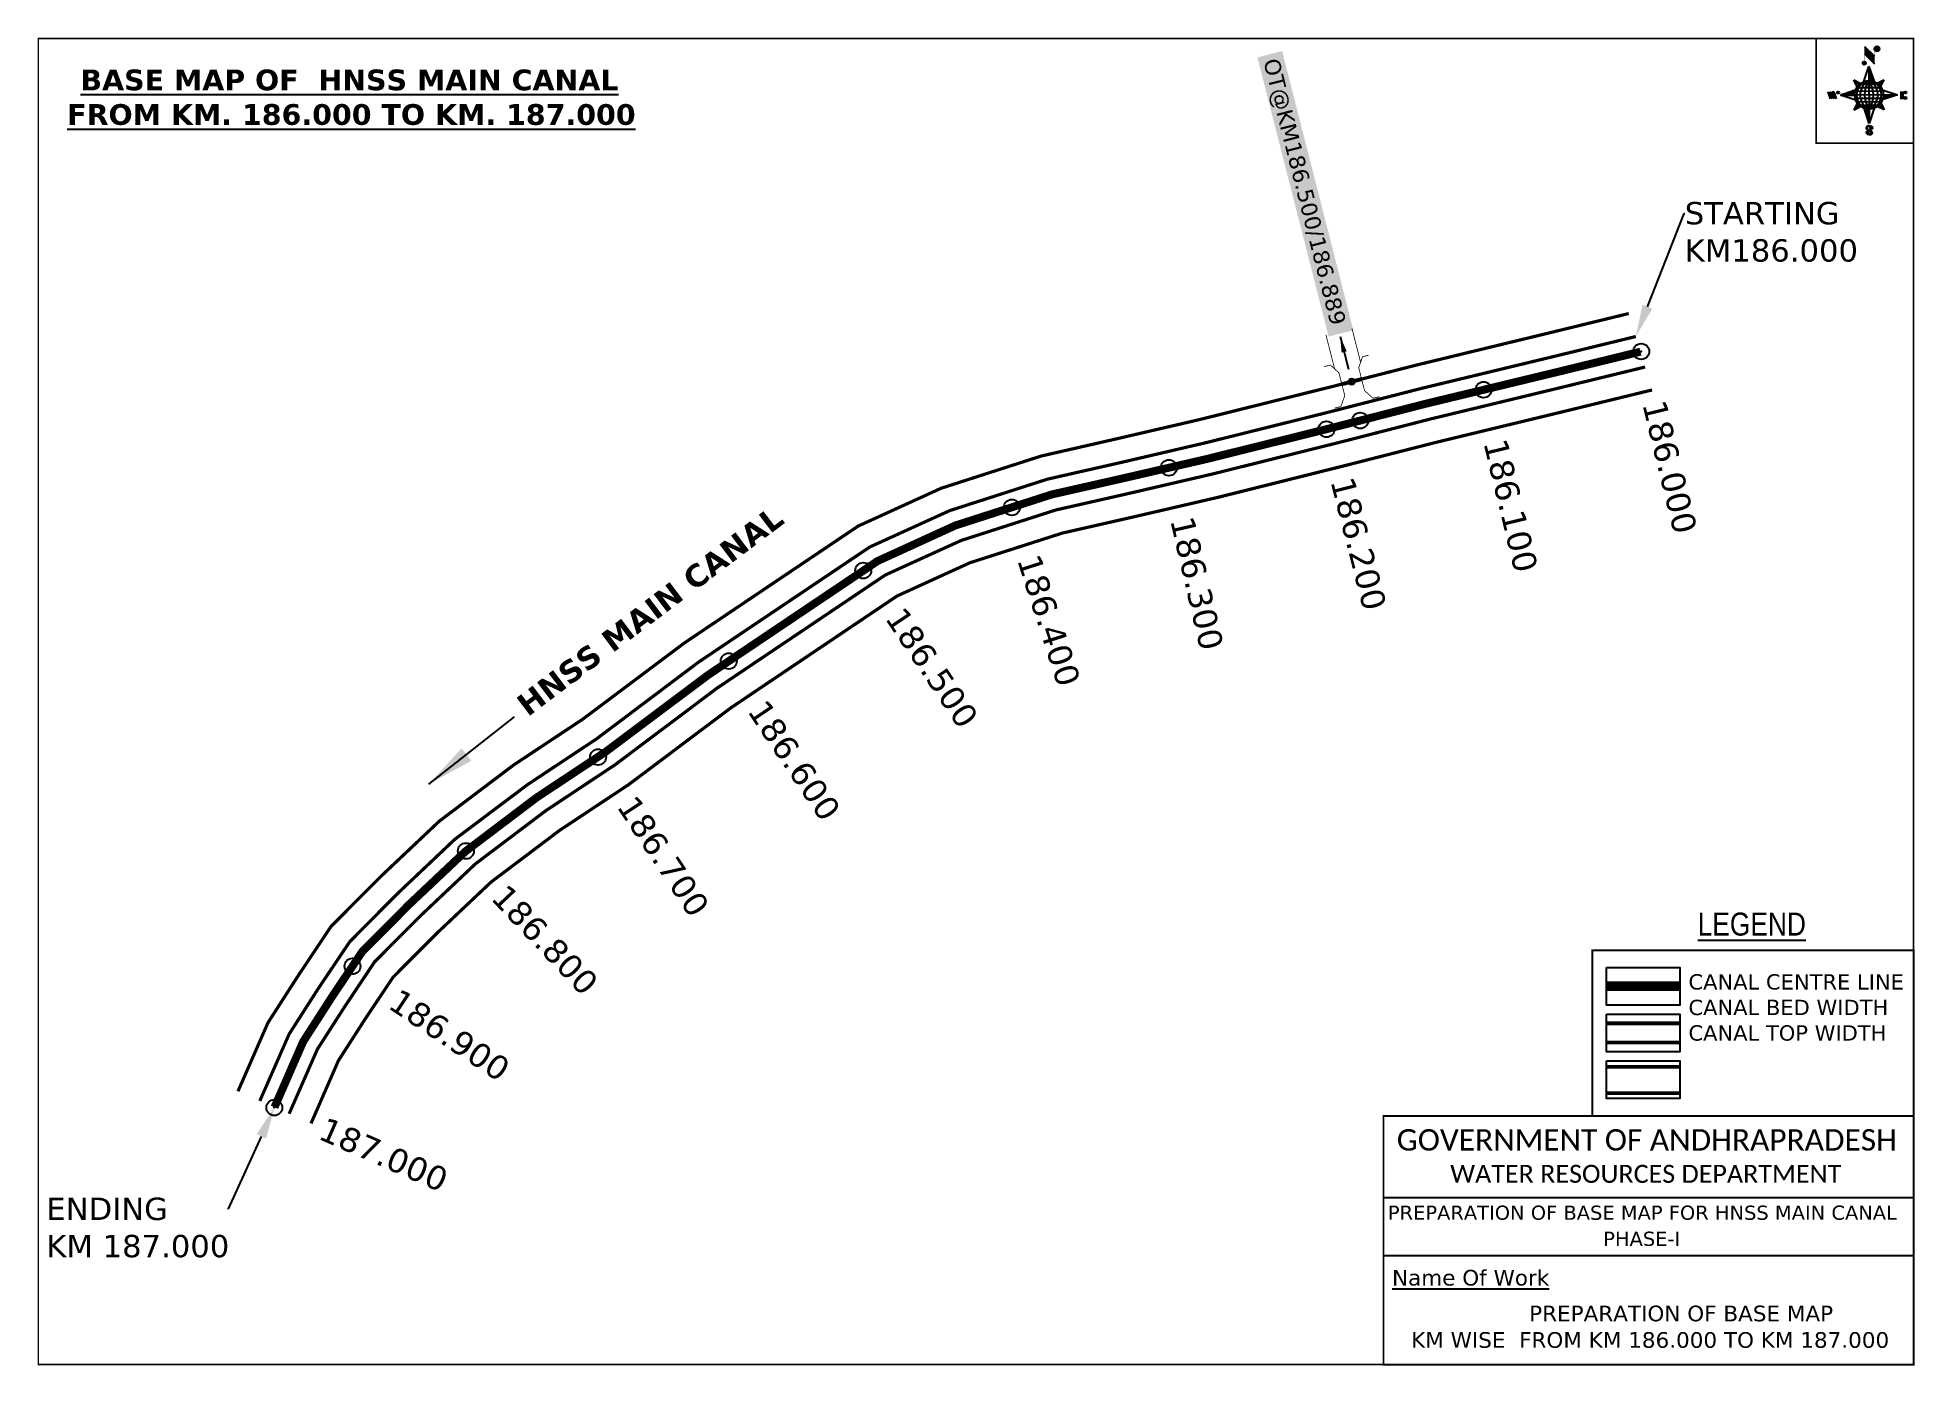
# Model space of a CAD drawing. Header units: inches. Extents: x 744675 to 745851, y 1653477 to 1654309.
import ezdxf
from ezdxf import colors
from ezdxf.entities.mleader import LeaderData, LeaderLine
from ezdxf.enums import TextEntityAlignment as Align
from ezdxf.math import Vec2, Vec3

# ---------------------------------------------------------------- set-up
doc = ezdxf.new("R2010")
doc.units = ezdxf.units.IN
doc.header["$MEASUREMENT"] = 0
doc.header["$PDMODE"] = 32
doc.header["$PDSIZE"] = 10
doc.linetypes.add('HIDDEN2', pattern=[0.1875, 0.125, -0.0625])
for name, color, linetype in [('AQUADUCT', 1, 'Continuous'), ('bord', 1, 'Continuous'), ('CANAL1', 1, 'Continuous'), ('CSMark', 72, 'Continuous'), ('DCBMS', 232, 'Continuous'), ('PAGE', 7, 'Continuous'), ('STRUCTURE', 5, 'Continuous'), ('TEXT', 7, 'Continuous')]:
    doc.layers.add(name, color=color, linetype=linetype)
doc.styles.add('ARIALN', font='ARIALN_1.TTF')
doc.styles.get("Standard").update_dxf_attribs({"font": 'verdana_0.ttf'})
doc.dimstyles.get("Standard").update_dxf_attribs({"dimtxt": 0.18, "dimasz": 0.18, "dimexe": 0.18, "dimexo": 0.0625, "dimgap": 0.09, "dimtad": 0, "dimtih": 1, "dimtoh": 1, "dimdec": 4, "dimzin": 0, "dimdsep": 46, "dimtxsty": 'Standard', "dimcen": 0.09, "dimadec": 0, "dimazin": 0, "dimtfac": 1, "dimtdec": 4, "dimtofl": 0, "dimtmove": 0, "dimatfit": 3, "dimfxl": 0, "dimtolj": 1, "dimtzin": 0, "dimarcsym": 0})
pattern_1 = [(267.297113149, (-8720374.938, 50637915.138), (10.5367255337, -0.497431438), [])]
pattern_2 = [(357.297113149, (-8720374.938, 50637915.138), (0.497431438, 10.5367255337), [])]

# ---------------------------------------------------------------- blocks, each defined once
blk = doc.blocks.new('*X16')
at = {"color": 0, "linetype": 'Continuous'}
for p, q in [((6321.6, 240.5), (6322.3, 241.2)), ((6321.6, 240.3), (6322.3, 241)), ((6321.6, 240.1), (6322.3, 240.8)), ((6321.6, 239.9), (6322.4, 240.7)), ((6321.6, 239.8), (6322.4, 240.6)), ((6321.6, 239.6), (6322.5, 240.5)), ((6321.6, 239.4), (6322.5, 240.3)), ((6321.6, 239.2), (6322.6, 240.2)), ((6321.7, 239.1), (6322.6, 240.1)), ((6321.8, 240.8), (6322.4, 241.4)), ((6321.8, 239), (6322.7, 240)), ((6321.8, 239), (6322.8, 239.9)), ((6321.9, 238.9), (6322.9, 239.8)), ((6322, 238.8), (6323, 239.7)), ((6322.1, 241.3), (6322.4, 241.6)), ((6322.1, 238.7), (6323.1, 239.6)), ((6322.2, 238.6), (6323.1, 239.6)), ((6322.3, 238.5), (6323.2, 239.5)), ((6322.4, 238.5), (6323.3, 239.4)), ((6322.5, 238.4), (6323.4, 239.3)), ((6322.7, 238.4), (6323.6, 239.3)), ((6322.8, 238.3), (6323.7, 239.2)), ((6322.9, 238.3), (6323.8, 239.1)), ((6323.1, 238.2), (6323.9, 239.1)), ((6323.2, 238.2), (6324, 239)), ((6323.3, 238.2), (6324.2, 239)), ((6323.5, 238.1), (6324.3, 238.9)), ((6323.7, 238.1), (6324.4, 238.9)), ((6323.8, 238.1), (6324.6, 238.8)), ((6324.1, 238.2), (6324.7, 238.8)), ((6324.3, 238.3), (6324.9, 238.8)), ((6324.6, 238.3), (6325.1, 238.8)), ((6324.8, 238.4), (6325.2, 238.8)), ((6325.1, 238.5), (6325.4, 238.8)), ((6325.4, 238.6), (6325.6, 238.8))]:
    blk.add_line(p, q, dxfattribs=at)
blk = doc.blocks.new('*X15')
at = {"color": 0, "linetype": 'Continuous'}
for p, q in [((6324.4, 240.3), (6324.5, 240.4)), ((6324.6, 240.3), (6324.8, 240.5)), ((6324.7, 240.2), (6325, 240.5)), ((6324.8, 240.2), (6325.2, 240.6)), ((6325, 240.1), (6325.5, 240.6)), ((6325.1, 240.1), (6325.6, 240.6)), ((6325.2, 240), (6325.8, 240.6)), ((6325.3, 240), (6326, 240.6)), ((6325.4, 239.9), (6326.1, 240.6)), ((6325.5, 239.8), (6326.2, 240.5)), ((6325.6, 239.8), (6326.3, 240.5)), ((6325.7, 239.7), (6326.5, 240.4)), ((6325.9, 239.6), (6326.6, 240.3)), ((6326, 239.5), (6326.7, 240.3)), ((6326, 239.4), (6326.8, 240.2)), ((6326.1, 239.3), (6327, 240.2)), ((6326.2, 239.3), (6327.1, 240.1)), ((6326.3, 239.2), (6327.1, 240)), ((6326.4, 239.1), (6327.2, 239.9)), ((6326.5, 239), (6327.3, 239.8)), ((6326.5, 238.9), (6327.4, 239.7)), ((6326.6, 238.8), (6327.5, 239.6)), ((6326.7, 238.7), (6327.5, 239.5)), ((6326.8, 238.6), (6327.6, 239.4)), ((6326.8, 238.5), (6327.7, 239.3)), ((6326.8, 236.5), (6327.4, 237)), ((6326.9, 238.3), (6327.8, 239.2)), ((6326.9, 238.2), (6327.9, 239.1)), ((6326.9, 236.8), (6327.6, 237.4)), ((6327, 238.1), (6327.8, 239)), ((6327, 237.9), (6327.8, 238.8)), ((6327, 237.8), (6327.8, 238.6)), ((6327, 237.6), (6327.8, 238.4)), ((6327, 237.4), (6327.8, 238.2)), ((6327, 237.3), (6327.8, 238)), ((6327, 237.1), (6327.8, 237.9))]:
    blk.add_line(p, q, dxfattribs=at)
blk = doc.blocks.new('H')
at = {"layer": 'bord', "extrusion": (0.000427885, 0.004792, 0.999988)}
h = blk.add_hatch(dxfattribs=at)
h.set_pattern_fill('LINE', color=8, scale=84.387686, angle=-2.7029, style=0)
h.set_pattern_definition(pattern_2)
h.paths.add_polyline_path([(-492, 786, -0.090992), (-448, 775), (-486, 912)])
h = blk.add_hatch(dxfattribs=at)
h.set_pattern_fill('LINE', color=8, scale=84.387686, angle=-92.7029, style=0)
h.set_pattern_definition(pattern_1)
h.paths.add_polyline_path([(-625, 665, -0.090992), (-615, 710), (-751, 671)])
h = blk.add_hatch(dxfattribs=at)
h.set_pattern_fill('LINE', color=8, scale=84.387686, angle=-2.7029, style=0)
h.set_pattern_definition(pattern_2)
h.paths.add_polyline_path([(-504, 533, -0.090992), (-549, 543), (-510, 406)])
h = blk.add_hatch(dxfattribs=at)
h.set_pattern_fill('LINE', color=8, scale=84.387686, angle=-92.7029, style=0)
h.set_pattern_definition(pattern_1)
h.paths.add_polyline_path([(-246, 647), (-372, 653, -0.090992), (-382, 609)])
for p, q in [((-519, 1020, -1217), (-435, 927, -1216)), ((-516, 1087, -1217), (-432, 994, -1217)), ((-538, 774, -1216), (-487, 906, -1216)), ((-487, 906, -1216), (-493, 780, -1216)), ((-487, 906, -1216), (-448, 769, -1216)), ((-865, 701, -1215), (-847, 638, -1215)), ((-847, 700, -1215), (-829, 637, -1215)), ((-829, 699, -1215), (-811, 636, -1215)), ((-829, 699, -1215), (-811, 698, -1215)), ((-811, 698, -1215), (-794, 635, -1215)), ((-752, 665, -1215), (-615, 704, -1215)), ((-627, 794, -1216), (-567, 760, -1216)), ((-627, 794, -1216), (-584, 747, -1215)), ((-599, 731, -1215), (-627, 794, -1216)), ((-421, 753, -1216), (-359, 781, -1216)), ((-359, 781, -1216), (-405, 739, -1216)), ((-359, 781, -1216), (-392, 721, -1215)), ((-379, 693, -1215), (-246, 641, -1215)), ((-213, 669, -1215), (-217, 601, -1215)), ((-752, 665, -1215), (-625, 659, -1215)), ((-619, 614, -1215), (-752, 665, -1215)), ((-639, 526, -1214), (-606, 585, -1215)), ((-639, 526, -1214), (-593, 568, -1215)), ((-577, 553, -1215), (-639, 526, -1214)), ((-511, 400, -1214), (-549, 537, -1214)), ((-460, 533, -1215), (-511, 400, -1214)), ((-505, 527, -1214), (-511, 400, -1214)), ((-371, 513, -1214), (-431, 546, -1215)), ((-371, 513, -1214), (-414, 560, -1215)), ((-399, 576, -1215), (-371, 513, -1214)), ((-246, 641, -1215), (-383, 603, -1215)), ((-373, 647, -1215), (-246, 641, -1215)), ((-197, 600, -1215), (-194, 668, -1215))]:
    blk.add_line(p, q, dxfattribs=at)
at = {"layer": 'bord', "color": 8, "linetype": 'ByBlock', "extrusion": (0.000427885, 0.004792, 0.999988)}
for p, q in [((-375, 679, -1215), (-620, 691, -1215)), ((-386, 711, -1215), (-605, 722, -1215)), ((-411, 744, -1216), (-578, 752, -1216)), ((-493, 780, -1216), (-505, 527, -1214)), ((-373, 647, -1215), (-625, 659, -1215)), ((-378, 616, -1215), (-623, 628, -1215)), ((-392, 585, -1215), (-611, 595, -1215)), ((-420, 555, -1215), (-587, 562, -1215))]:
    blk.add_line(p, q, dxfattribs=at)
at = {"layer": 'bord', "extrusion": (0.000427885, 0.004792, 0.999988), "elevation": -1212}
for points, const_width in [([(-522, 960), (-516, 1093)], 1.61), ([(-434, 933), (-428, 1066)], 1.61), ([(-870, 707), (-846, 706)], 0.642), ([(-829, 643), (-821, 678)], 0.642), ([(-793, 641), (-782, 694)], 0.642), ([(-223, 676), (-174, 673)], 0.706), ([(-829, 643), (-855, 644)], 0.642), ([(-811, 642), (-784, 641)], 0.642), ([(-177, 605), (-226, 607)], 0.706), ([(-195, 645), (-185, 644)], 0.706)]:
    blk.add_lwpolyline(points, dxfattribs=dict(at, const_width=const_width))
for points, const_width in [([(-414, 1073, 1), (-398, 1058, 1)], 22.3), ([(-530, 950, 1), (-520, 939, 1)], 14.8), ([(-776, 697, 1), (-769, 690, 1)], 8.9), ([(-180, 618, 1), (-173, 611, 1)], 9.79), ([(-178, 667, 1), (-171, 660, 1)], 9.79), ([(-490, 362, 1), (-498, 369, 1)], 11.1), ([(-525, 322, 1), (-533, 329, 1)], 11.1)]:
    blk.add_lwpolyline(points, format="xyb", close=True, dxfattribs=dict(at, const_width=const_width))
for points in [[(-537, 317), (-531, 310), (-520, 307), (-505, 307), (-494, 310), (-486, 318), (-487, 326), (-491, 333), (-494, 336), (-503, 341), (-522, 347), (-530, 352), (-534, 355), (-537, 363), (-537, 373), (-530, 381), (-520, 384), (-504, 384), (-493, 380), (-487, 373)], [(-522, 348), (-526, 354), (-528, 361), (-528, 371), (-526, 375), (-521, 381), (-515, 384)], [(-505, 307), (-499, 312), (-497, 319), (-497, 327), (-501, 335), (-509, 343)]]:
    blk.add_lwpolyline(points, dxfattribs=at)
at = {"layer": 'bord', "extrusion": (0.000427885, 0.004792, 0.999988)}
for centre, radius in [((-406, 1065, -1212), 22.3), ((-525, 944, -1212), 14.8), ((-773, 694, -1212), 8.9), ((-498, 659, -1212), 127), ((-177, 615, -1212), 9.79), ((-174, 663, -1212), 9.79), ((-494, 365, -1212), 11.1), ((-529, 325, -1212), 11.1)]:
    blk.add_circle(centre, radius, dxfattribs=at)
at = {"layer": 'bord', "color": 8, "linetype": 'ByBlock', "extrusion": (0.000427885, 0.004792, 0.999988)}
for centre, radius, start, end in [((-482, 658, -1212), 128, 94.9254, 259.6691), ((-437, 656, -1212), 141, 113.2864, 241.308), ((-316, 651, -1212), 222, 142.5892, 212.0053), ((-560, 662, -1212), 141, 293.2864, 61.308), ((-681, 668, -1212), 222, 322.5892, 32.0053), ((-515, 660, -1212), 128, 274.9254, 79.6691)]:
    blk.add_arc(centre, radius, start, end, dxfattribs=at)
at = {"layer": 'bord', "extrusion": (0.000427885, 0.004792, 0.999988)}
for points in [[(-516, 1093, -1212), (-431, 1000, -1212), (-519, 1026, -1212), (-434, 933, -1212)], [(-864, 707, -1212), (-846, 706, -1212), (-846, 644, -1212), (-829, 643, -1212)], [(-829, 705, -1212), (-811, 704, -1212), (-811, 642, -1212), (-793, 641, -1212)], [(-193, 674, -1212), (-197, 606, -1212), (-213, 675, -1212), (-216, 607, -1212)]]:
    blk.add_solid(points, dxfattribs=at)
at = {"layer": 'bord', "extrusion": (0.000427885, 0.004792, 0.999988), "xscale": 7.977342409717546, "yscale": 7.977342408231451, "zscale": 7.977342408476333, "rotation": 138.0840426661453}
for name, p in [('*X15', (38301, -31929, -1212)), ('*X16', (38314, -31951, -1212))]:
    blk.add_blockref(name, p, dxfattribs=at)
blk = doc.blocks.new('OT')
at = {"layer": 'STRUCTURE', "color": 190}
for points, const_width in [([(769775.2, 1706601.8), (769775.2, 1706597.8), (769769.2, 1706593.8), (769761.8, 1706593.8), (769754.4, 1706593.8), (769748.4, 1706597.8), (769748.4, 1706601.8)], 0.5), ([(769751.4, 1706595.8), (769729.4, 1706595.8)], 0.5), ([(769761.8, 1706593.8), (769761.8, 1706581)], 2.5), ([(769751.4, 1706579), (769729.4, 1706579)], 0.5), ([(769748.4, 1706573), (769748.4, 1706577), (769754.4, 1706581), (769761.8, 1706581), (769761.8, 1706581), (769761.8, 1706581), (769769.2, 1706581), (769775.2, 1706577), (769775.2, 1706573)], 0.5)]:
    blk.add_lwpolyline(points, dxfattribs=dict(at, const_width=const_width))
at = {"layer": 'STRUCTURE', "color": 0}
blk.add_circle((769761.8, 1706587.4), 1.87, dxfattribs=at)
blk.add_leader([(769732.6, 1706587.4), (769753.8, 1706587.4)], dimstyle='Standard', override={"dimasz": 10, "dimgap": 0.09, "dimtad": 0}, dxfattribs=at)

msp = doc.modelspace()

# ---------------------------------------------------------------- linework, layer by layer
at = {"color": 3}
for p in [(745680.2, 1654112.3), (745581.4, 1654088.3), (745482.9, 1654063.6), (745384.2, 1654039.5), (745285.8, 1654014.6), (745192.6, 1653975), (745108.3, 1653918.3), (745026.4, 1653858.2), (744943.6, 1653799.3), (744872.5, 1653727.1), (744823.5, 1653638.5)]:
    msp.add_point(p, dxfattribs=at)
at = {"layer": 'CANAL1', "color": 200, "const_width": 2}
for points in [[(745672.4, 1654136.1), (745622.7, 1654124), (745539.7, 1654103.9), (745487.2, 1654090.5), (745477.5, 1654088.1), (745403.2, 1654069.6), (745351, 1654057.5), (745304.1, 1654046.8), (745241.4, 1654026.6), (745189.4, 1654002.9), (745080.7, 1653929.8), (745016.8, 1653881.9), (744973.5, 1653853.2), (744926.9, 1653818), (744890.5, 1653783.6), (744859.1, 1653752.1), (744838.6, 1653721.4), (744819.5, 1653691.7), (744800.7, 1653648.7)], [(745687, 1654088.2), (745634.5, 1654075.4), (745551.7, 1654055.4), (745499.6, 1654042.1), (745489.7, 1654039.6), (745414.8, 1654020.9), (745362.2, 1654008.7), (745317.3, 1653998.5), (745259.4, 1653979.9), (745213.8, 1653959.1), (745109.6, 1653889), (745045.7, 1653841), (745002.4, 1653812.3), (744959.3, 1653779.8), (744925.4, 1653747.8), (744898, 1653720.3), (744880.4, 1653694), (744863.7, 1653668), (744846.5, 1653628.6)]]:
    msp.add_lwpolyline(points, dxfattribs=at)
at = {"layer": 'CANAL1', "color": 5, "const_width": 2}
for points in [[(745676.8, 1654121.7), (745626.3, 1654109.4), (745543.3, 1654089.4), (745490.9, 1654076), (745481.1, 1654073.5), (745406.7, 1654055), (745354.3, 1654042.8), (745308, 1654032.3), (745246.8, 1654012.6), (745196.7, 1653989.8), (745089.3, 1653917.6), (745025.5, 1653869.6), (744982.2, 1653840.9), (744936.6, 1653806.6), (744900.9, 1653772.8), (744870.8, 1653742.5), (744851.1, 1653713.2), (744832.8, 1653684.6), (744814.4, 1653642.7)], [(744832.8, 1653634.7), (744850.5, 1653675.1), (744867.9, 1653702.2), (744886.3, 1653729.8), (744914.9, 1653758.5), (744949.6, 1653791.3), (744993.7, 1653824.6), (745037, 1653853.3), (745100.9, 1653901.3), (745206.5, 1653972.3), (745254, 1653993.9), (745313.3, 1654013), (745358.8, 1654023.3), (745411.3, 1654035.5), (745486, 1654054.1), (745495.9, 1654056.6), (745548.1, 1654070), (745631, 1654090), (745682.7, 1654102.6)]]:
    msp.add_lwpolyline(points, dxfattribs=at)
at = {"layer": 'CANAL1', "color": 1, "linetype": 'HIDDEN2', "ltscale": 100, "const_width": 5}
msp.add_lwpolyline([(745679.7, 1654112.2), (745628.6, 1654099.7), (745545.7, 1654079.7), (745493.4, 1654066.3), (745483.6, 1654063.8), (745409, 1654045.2), (745356.6, 1654033.1), (745310.7, 1654022.7), (745250.4, 1654003.3), (745201.6, 1653981), (745095.1, 1653909.4), (745031.2, 1653861.5), (744987.9, 1653832.8), (744943.1, 1653798.9), (744907.9, 1653765.7), (744878.6, 1653736.2), (744859.5, 1653707.7), (744841.6, 1653679.9), (744823.6, 1653638.7)], dxfattribs=at)
at = {"layer": 'CANAL1', "color": 1, "linetype": 'HIDDEN2', "ltscale": 100, "const_width": 6, "elevation": -0.4}
msp.add_lwpolyline([(745704.4, 1653714.6), (745658.4, 1653714.6)], dxfattribs=at)
at = {"layer": 'CANAL1', "color": 5, "const_width": 2.4, "elevation": -0.4}
for points in [[(745704.4, 1653691.3), (745658.4, 1653691.3)], [(745704.4, 1653679.3), (745658.4, 1653679.3)]]:
    msp.add_lwpolyline(points, dxfattribs=at)
at = {"layer": 'CANAL1', "color": 200, "const_width": 2.4, "elevation": -0.4}
for points in [[(745704.4, 1653664.1), (745658.4, 1653664.1)], [(745704.4, 1653647.6), (745658.4, 1653647.6)]]:
    msp.add_lwpolyline(points, dxfattribs=at)
at = {"layer": 'PAGE', "const_width": 1}
msp.add_lwpolyline([(744675.6, 1653477.5), (745850.9, 1653477.5), (745850.9, 1654308.5), (744675.6, 1654308.5), (744675.6, 1653477.5)], dxfattribs=at)
at = {"layer": 'PAGE'}
for points, const_width in [([(745850.9, 1654308.5), (745789.8, 1654308.5), (745789.8, 1654242.8), (745850.9, 1654242.8)], 1), ([(745850.9, 1653633.2), (745649.6, 1653633.2), (745649.6, 1653737), (745850.9, 1653737)], 1.2), ([(745518.7, 1653633.2), (745850.9, 1653633.2), (745850.9, 1653477.5), (745518.7, 1653477.5)], 1.2)]:
    msp.add_lwpolyline(points, close=True, dxfattribs=dict(at, const_width=const_width))
at = {"layer": 'PAGE', "elevation": -0.4}
for points in [[(745658.4, 1653726.3), (745704.4, 1653726.3), (745704.4, 1653702.8), (745658.4, 1653702.8)], [(745658.4, 1653697.1), (745704.4, 1653697.1), (745704.4, 1653673.5), (745658.4, 1653673.5)], [(745658.4, 1653667.8), (745704.4, 1653667.8), (745704.4, 1653644.3), (745658.4, 1653644.3)]]:
    msp.add_lwpolyline(points, close=True, dxfattribs=at)
at = {"layer": 'PAGE'}
for points in [[(745518.7, 1653582.2), (745850.9, 1653582.2)], [(745518.7, 1653545.8), (745850.9, 1653545.8)]]:
    msp.add_lwpolyline(points, dxfattribs=at)
at = {"layer": 'STRUCTURE', "color": 0}
msp.add_point((745504.1, 1654069), dxfattribs=at)

# ---------------------------------------------------------------- block references
at = {"layer": 'AQUADUCT', "color": 1, "xscale": 0.0703495379661093, "yscale": 0.07034953800030053, "zscale": 0.07034953795990817, "rotation": 3.078330607406165}
msp.add_blockref('H', (745860.5, 1654229.1, 85.4), dxfattribs=at)
at = {"layer": 'STRUCTURE', "color": 0, "rotation": 284.3130293801105}
msp.add_blockref('OT', (-1098415.4, 1978060), dxfattribs=at)

# ---------------------------------------------------------------- texts
at = {"layer": 'CANAL1', "insert": (744973.2, 1653893.7), "char_height": 14, "width": 205.129, "attachment_point": 1, "rotation": 37.0749}
msp.add_mtext('\\pi0.96322;{\\fVerdana|b1|i0|c0|p34;HNSS MAIN CANAL}', dxfattribs=at)
at = {"layer": 'CSMark', "color": 1}
for s, rotation, p in [('186.000', 283.7063, (745688.1, 1654081.3)), ('186.100', 283.5772, (745588.5, 1654057.1)), ('186.200', 284.313, (745492.6, 1654033.1)), ('186.300', 283.0498, (745392.2, 1654008.5)), ('186.400', 287.8309, (745296, 1653984.3)), ('186.500', 303.9305, (745212, 1653949.5)), ('186.600', 303.9305, (745125.7, 1653891.4)), ('186.700', 303.5478, (745043.9, 1653831.5)), ('186.800', 313.4006, (744964, 1653774.6)), ('186.900', 326.2047, (744898, 1653707.7)), ('187.000', 336.3751, (744853.1, 1653626.2))]:
    msp.add_text(s, height=15, rotation=rotation, dxfattribs=at).set_placement(p, align=Align.MIDDLE_LEFT)
at = {"layer": 'PAGE', "extrusion": (0.000201441, 0.004807, 0.999988), "style": 'ARIALN'}
msp.add_text('%%ULEGEND', height=14.4, rotation=359.9999, dxfattribs=at).set_placement((745749.5, 1653733.7, 8099.5), align=Align.MIDDLE)
at = {"layer": 'PAGE', "extrusion": (0.000201441, 0.004807, 0.999988)}
for s, height, p in [('PREPARATION OF BASE MAP FOR HNSS MAIN CANAL', 8.878, (745521.4, 1653548.4, 8098.6)), ('%%UName Of Work', 9.822, (745524, 1653507.2, 8097.3))]:
    msp.add_text(s, height=height, rotation=359.9999, dxfattribs=at).set_placement(p)
for s, height, p in [('PHASE-I', 8.88, (745680.5, 1653536.5, 8098.5)), ('PREPARATION OF BASE MAP', 9.822, (745705.2, 1653489.7, 8097.3)), ('KM WISE  FROM KM 186.000 TO KM 187.000', 9.822, (745685.8, 1653473.1, 8097.3))]:
    msp.add_text(s, height=height, rotation=359.9999, dxfattribs=at).set_placement(p, align=Align.MIDDLE_CENTER)
at = {"layer": 'PAGE', "extrusion": (0.000201441, 0.004807, 0.999988), "attachment_point": 1, "text_direction": (1, -1e-06, -0.000201)}
for s, insert, char_height, width in [('CANAL CENTRE LINE CANAL BED WIDTH {\\H2.3741x; }CANAL TOP WIDTH{\\H1.9188x; }', (745709.8, 1653722.1, -0.4), 9.6, 168.926), ('\\pi3.5885;{\\fCalibri|b0|i0|c0|p34;\\H1.3333x;GOVERNMENT OF ANDHRAPRADESH\\P\\pi37.073;\\H0.83998x;WATER RESOURCES DEPARTMENT}', (745523.4, 1653625, -1.3), 10.059, 321.276)]:
    msp.add_mtext(s, dxfattribs=dict(at, insert=insert, char_height=char_height, width=width))
at = {"layer": 'STRUCTURE', "color": 5, "insert": (745453, 1654296.9), "char_height": 10, "width": 174.553, "attachment_point": 1, "rotation": 284.313, "bg_fill": 1, "box_fill_scale": 1.3, "bg_fill_color": 7, "bg_fill_true_color": 16777215, "bg_fill_transparency": 4390977}
msp.add_mtext('OT@KM186.500/186.889', dxfattribs=at)
at = {"layer": 'TEXT', "color": 1, "insert": (744680.2, 1654289), "char_height": 13, "width": 379.826, "attachment_point": 1}
msp.add_mtext('\\pi21.755;{\\fVerdana|b1|i0|c0|p34;\\LBASE MAP OF  HNSS MAIN CANAL \\P\\pi13.452;FROM KM. 186.000 TO KM. 187.000}', dxfattribs=at)

# ---------------------------------------------------------------- leaders
at = {"layer": 'CANAL1'}
msp.add_leader([(744920.3, 1653841.2), (744974.1, 1653883.4)], dimstyle='Standard', override={"dimasz": 30, "dimgap": 0.09, "dimtad": 0}, dxfattribs=at)
at = {"layer": 'DCBMS', "color": 5}
ml = msp.add_multileader_mtext('Standard', dxfattribs=at)
ml.set_content('STARTING\\PKM186.000', color=5)
ml.set_leader_properties()
ml.build(insert=Vec2(0, 0))
ml.multileader.update_dxf_attribs({"dogleg_length": 0.36, "arrow_head_size": 20})
ctx = ml.context
ctx.base_point, ctx.char_height, ctx.arrow_head_size, ctx.landing_gap_size, ctx.plane_origin = Vec3(745707.4, 1654198.8), 14, 20, 0.09, Vec3(745802.9, 1654173.5)
notes = []
notes.append((ctx, [(1, (1, 1, 0), (745707.1, 1654198.8), (1, 0), 0.36, [(0, [(745676.8, 1654121.7)], 0, [])])]))
ctx.mtext.insert, ctx.mtext.flow_direction = Vec3(745707.5, 1654206), 5
ml = msp.add_multileader_mtext('Standard', dxfattribs=at)
ml.set_content('ENDING \\PKM 187.000', color=5)
ml.set_leader_properties()
ml.build(insert=Vec2(0, 0))
ml.multileader.update_dxf_attribs({"dogleg_length": 0.36, "arrow_head_size": 20})
ctx = ml.context
ctx.base_point, ctx.char_height, ctx.arrow_head_size, ctx.landing_gap_size, ctx.plane_origin = Vec3(744680.5, 1653575), 14, 20, 0.09, Vec3(744830.6, 1653496.7)
notes.append((ctx, [(0, (1, 1, 0), (744794.6, 1653575), (-1, 0), 0.36, [(0, [(744823.6, 1653638.7)], 0, [])])]))
ctx.mtext.insert, ctx.mtext.width, ctx.mtext.flow_direction = Vec3(744680.6, 1653582.1), 117.573, 5
for ctx, leaders in notes:
    for number, flags, end, landing, length, lines in leaders:
        leader = LeaderData()
        leader.index, (leader.has_last_leader_line, leader.has_dogleg_vector, leader.attachment_direction) = number, flags
        leader.last_leader_point, leader.dogleg_vector, leader.dogleg_length = Vec3(end), Vec3(landing), length
        for number, points, colour, breaks in lines:
            line = LeaderLine()
            line.index, line.vertices, line.color, line.breaks = number, Vec3.list(points), colors.encode_raw_color(colour), breaks
            leader.lines.append(line)
        ctx.leaders.append(leader)

doc.saveas('drawing.dxf')
